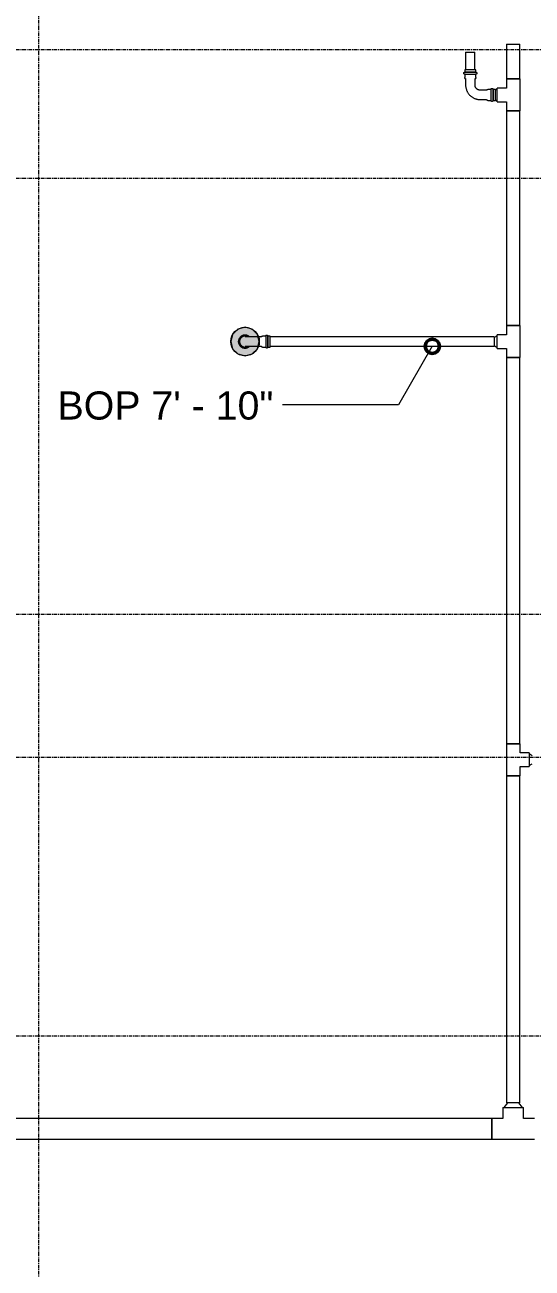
# Model space of a CAD drawing. Header units: inches. Extents: x -3679 to 241, y -496 to 1784.
# Drawn here: x -1461.9 to -1391, y 306.5 to 480.4 of the extents above; entities that cross this region are included whole.
import ezdxf

# ---------------------------------------------------------------- set-up
doc = ezdxf.new("R2010")
doc.units = ezdxf.units.IN
doc.header["$MEASUREMENT"] = 0
doc.linetypes.add('Grid Line', pattern=[0.875, 0.5, -0.125, 0.125, -0.125])
for name, color, linetype, lineweight in [('A-ANNO-NOTE', 250, 'Continuous', 9), ('G-ANNO-DIMS', 251, 'Continuous', 9), ('P-PIPE', 1, 'Continuous', 9), ('P-PIPE-CNTR', 1, 'Continuous', 9), ('S-GRID', 8, 'Continuous', 9)]:
    doc.layers.add(name, color=color, linetype=linetype, lineweight=lineweight)
doc.styles.add('Arial', font='arial.ttf', dxfattribs={"height": 3.934132})

# ---------------------------------------------------------------- blocks, each defined once
blk = doc.blocks.new('Victaulic-VicPress316-Elbow 90-45deg Style P568_P571 - Standard-V1-SECOND LEVEL')
at = {"layer": 'P-PIPE'}
for p, q in [((-0.77, 3.52), (-0.77, 3.18)), ((0.77, 3.52), (-0.77, 3.52)), ((0.77, 3.18), (0.77, 3.52)), ((-0.77, 3.18), (0.77, 3.18)), ((-0.77, 2.89), (-0.77, 2.44)), ((-0.77, 2.89), (0.77, 2.89)), ((-0.66, 2.28), (-0.66, 1.39)), ((0.66, 1.39), (0.66, 2.28)), ((0.77, 2.44), (0.77, 2.89)), ((-3.18, 0.77), (-3.52, 0.77)), ((-3.52, 0.77), (-3.52, -0.77)), ((-3.18, -0.77), (-3.18, 0.77)), ((-2.44, 0.77), (-2.89, 0.77)), ((-2.89, -0.77), (-2.89, 0.77)), ((-1.39, 0.66), (-2.28, 0.66)), ((-3.52, -0.77), (-3.18, -0.77)), ((-2.89, -0.77), (-2.44, -0.77)), ((-2.28, -0.66), (-1.39, -0.66))]:
    blk.add_line(p, q, dxfattribs=at)
at = {"layer": 'P-PIPE', "flags": 128}
for points in [[(-0.77, 2.89), (-0.77, 2.89), (-0.78, 2.89), (-0.78, 2.89), (-0.79, 2.89), (-0.8, 2.89), (-0.8, 2.89), (-0.81, 2.9), (-0.81, 2.9), (-0.82, 2.9), (-0.82, 2.9), (-0.83, 2.9), (-0.83, 2.91), (-0.84, 2.91), (-0.84, 2.91), (-0.85, 2.92), (-0.85, 2.92), (-0.86, 2.92), (-0.86, 2.93), (-0.87, 2.93), (-0.87, 2.93), (-0.87, 2.94), (-0.88, 2.94), (-0.88, 2.95), (-0.89, 2.95), (-0.89, 2.96), (-0.89, 2.96), (-0.89, 2.97), (-0.9, 2.97), (-0.9, 2.98), (-0.9, 2.98), (-0.9, 2.99), (-0.91, 2.99), (-0.91, 3), (-0.91, 3.01), (-0.91, 3.01), (-0.91, 3.02), (-0.91, 3.02), (-0.91, 3.03), (-0.91, 3.03), (-0.91, 3.04), (-0.91, 3.05), (-0.91, 3.05), (-0.91, 3.06), (-0.91, 3.06), (-0.91, 3.07), (-0.91, 3.07), (-0.91, 3.08), (-0.9, 3.09), (-0.9, 3.09), (-0.9, 3.1), (-0.9, 3.1), (-0.89, 3.11), (-0.89, 3.11), (-0.89, 3.12), (-0.88, 3.12), (-0.88, 3.13), (-0.88, 3.13), (-0.87, 3.14), (-0.87, 3.14), (-0.86, 3.14), (-0.86, 3.15), (-0.86, 3.15), (-0.85, 3.15), (-0.85, 3.16), (-0.84, 3.16), (-0.84, 3.16), (-0.83, 3.17), (-0.83, 3.17), (-0.82, 3.17), (-0.82, 3.17), (-0.81, 3.17), (-0.8, 3.18), (-0.8, 3.18), (-0.79, 3.18), (-0.79, 3.18), (-0.78, 3.18), (-0.78, 3.18), (-0.77, 3.18), (-0.77, 3.18)], [(0.77, 3.18), (0.77, 3.18), (0.76, 3.18), (0.76, 3.18), (0.76, 3.18), (0.75, 3.18), (0.74, 3.18), (0.74, 3.18), (0.73, 3.18), (0.72, 3.18), (0.71, 3.18), (0.69, 3.18), (0.68, 3.18), (0.67, 3.18), (0.65, 3.18), (0.63, 3.18), (0.61, 3.18), (0.6, 3.18), (0.58, 3.18), (0.56, 3.18), (0.53, 3.18), (0.51, 3.18), (0.49, 3.18), (0.46, 3.18), (0.44, 3.18), (0.41, 3.18), (0.39, 3.18), (0.36, 3.18), (0.33, 3.18), (0.31, 3.18), (0.28, 3.18), (0.25, 3.18), (0.22, 3.18), (0.19, 3.18), (0.16, 3.18), (0.13, 3.18), (0.1, 3.18), (0.07, 3.18), (0.04, 3.18), (0.01, 3.18), (-0.02, 3.18), (-0.05, 3.18), (-0.08, 3.18), (-0.11, 3.18), (-0.14, 3.18), (-0.17, 3.18), (-0.2, 3.18), (-0.23, 3.18), (-0.26, 3.18), (-0.29, 3.18), (-0.32, 3.18), (-0.35, 3.18), (-0.37, 3.18), (-0.4, 3.18), (-0.43, 3.18), (-0.45, 3.18), (-0.48, 3.18), (-0.5, 3.18), (-0.52, 3.18), (-0.54, 3.18), (-0.57, 3.18), (-0.59, 3.18), (-0.6, 3.18), (-0.62, 3.18), (-0.64, 3.18), (-0.66, 3.18), (-0.67, 3.18), (-0.69, 3.18), (-0.7, 3.18), (-0.71, 3.18), (-0.72, 3.18), (-0.73, 3.18), (-0.74, 3.18), (-0.75, 3.18), (-0.75, 3.18), (-0.76, 3.18), (-0.76, 3.18), (-0.77, 3.18), (-0.77, 3.18), (-0.77, 3.18)], [(-0.77, 3.18), (-0.77, 3.18), (-0.76, 3.18), (-0.76, 3.18), (-0.76, 3.18), (-0.75, 3.18), (-0.74, 3.18), (-0.74, 3.18), (-0.73, 3.18)], [(-0.77, 2.89), (-0.77, 2.89), (-0.76, 2.89), (-0.76, 2.89), (-0.76, 2.89), (-0.75, 2.89), (-0.74, 2.89), (-0.74, 2.89), (-0.73, 2.89), (-0.72, 2.89), (-0.71, 2.89), (-0.69, 2.89), (-0.68, 2.89), (-0.67, 2.89), (-0.65, 2.89), (-0.63, 2.89), (-0.61, 2.89), (-0.6, 2.89), (-0.58, 2.89), (-0.56, 2.89), (-0.53, 2.89), (-0.51, 2.89), (-0.49, 2.89), (-0.46, 2.89), (-0.44, 2.89), (-0.41, 2.89), (-0.39, 2.89), (-0.36, 2.89), (-0.33, 2.89), (-0.31, 2.89), (-0.28, 2.89), (-0.25, 2.89), (-0.22, 2.89), (-0.19, 2.89), (-0.16, 2.89), (-0.13, 2.89), (-0.1, 2.89), (-0.07, 2.89), (-0.04, 2.89), (-0.01, 2.89), (0.02, 2.89), (0.05, 2.89), (0.08, 2.89), (0.11, 2.89), (0.14, 2.89), (0.17, 2.89), (0.2, 2.89), (0.23, 2.89), (0.26, 2.89), (0.29, 2.89), (0.32, 2.89), (0.35, 2.89), (0.37, 2.89), (0.4, 2.89), (0.43, 2.89), (0.45, 2.89), (0.48, 2.89), (0.5, 2.89), (0.52, 2.89), (0.54, 2.89), (0.57, 2.89), (0.59, 2.89), (0.6, 2.89), (0.62, 2.89), (0.64, 2.89), (0.66, 2.89), (0.67, 2.89), (0.69, 2.89), (0.7, 2.89), (0.71, 2.89), (0.72, 2.89), (0.73, 2.89), (0.74, 2.89), (0.75, 2.89), (0.75, 2.89), (0.76, 2.89), (0.76, 2.89), (0.77, 2.89), (0.77, 2.89), (0.77, 2.89)], [(-0.72, 2.89), (-0.73, 2.89), (-0.74, 2.89), (-0.75, 2.89), (-0.75, 2.89), (-0.76, 2.89), (-0.76, 2.89), (-0.77, 2.89), (-0.77, 2.89), (-0.77, 2.89)], [(-0.66, 2.22), (-0.67, 2.23), (-0.67, 2.23), (-0.68, 2.24), (-0.69, 2.25), (-0.7, 2.26), (-0.7, 2.27), (-0.71, 2.27), (-0.72, 2.28), (-0.72, 2.29), (-0.73, 2.3), (-0.73, 2.31), (-0.74, 2.32), (-0.74, 2.33), (-0.75, 2.34), (-0.75, 2.35), (-0.76, 2.36), (-0.76, 2.37), (-0.76, 2.38), (-0.76, 2.39), (-0.76, 2.4), (-0.77, 2.42), (-0.77, 2.43), (-0.77, 2.44), (-0.77, 2.44)], [(0.77, 2.44), (0.77, 2.43), (0.77, 2.42), (0.76, 2.41), (0.76, 2.4), (0.76, 2.38), (0.76, 2.37), (0.76, 2.36), (0.75, 2.35), (0.75, 2.34), (0.74, 2.33), (0.74, 2.32), (0.74, 2.31), (0.73, 2.3), (0.72, 2.29), (0.72, 2.29), (0.71, 2.28), (0.71, 2.27), (0.7, 2.26), (0.69, 2.25), (0.68, 2.24), (0.68, 2.24), (0.67, 2.23), (0.66, 2.22), (0.66, 2.22)], [(0.72, 3.18), (0.73, 3.18), (0.74, 3.18), (0.75, 3.18), (0.75, 3.18), (0.76, 3.18), (0.76, 3.18), (0.77, 3.18), (0.77, 3.18), (0.77, 3.18)], [(0.77, 2.89), (0.77, 2.89), (0.76, 2.89), (0.76, 2.89), (0.76, 2.89), (0.75, 2.89), (0.74, 2.89), (0.74, 2.89), (0.73, 2.89)], [(0.77, 3.18), (0.77, 3.18), (0.78, 3.18), (0.78, 3.18), (0.79, 3.18), (0.8, 3.18), (0.8, 3.18), (0.81, 3.18), (0.81, 3.17), (0.82, 3.17), (0.82, 3.17), (0.83, 3.17), (0.83, 3.17), (0.84, 3.16), (0.84, 3.16), (0.85, 3.16), (0.85, 3.15), (0.86, 3.15), (0.86, 3.15), (0.87, 3.14), (0.87, 3.14), (0.87, 3.13), (0.88, 3.13), (0.88, 3.12), (0.89, 3.12), (0.89, 3.11), (0.89, 3.11), (0.89, 3.1), (0.9, 3.1), (0.9, 3.09), (0.9, 3.09), (0.9, 3.08), (0.91, 3.08), (0.91, 3.07), (0.91, 3.07), (0.91, 3.06), (0.91, 3.05), (0.91, 3.05), (0.91, 3.04), (0.91, 3.04), (0.91, 3.03), (0.91, 3.03), (0.91, 3.02), (0.91, 3.01), (0.91, 3.01), (0.91, 3), (0.91, 3), (0.91, 2.99), (0.9, 2.99), (0.9, 2.98), (0.9, 2.98), (0.9, 2.97), (0.89, 2.97), (0.89, 2.96), (0.89, 2.96), (0.88, 2.95), (0.88, 2.95), (0.88, 2.94), (0.87, 2.94), (0.87, 2.93), (0.86, 2.93), (0.86, 2.92), (0.86, 2.92), (0.85, 2.92), (0.85, 2.91), (0.84, 2.91), (0.84, 2.91), (0.83, 2.91), (0.83, 2.9), (0.82, 2.9), (0.82, 2.9), (0.81, 2.9), (0.8, 2.9), (0.8, 2.89), (0.79, 2.89), (0.79, 2.89), (0.78, 2.89), (0.78, 2.89), (0.77, 2.89), (0.77, 2.89)], [(-3.18, 0.77), (-3.18, 0.77), (-3.18, 0.78), (-3.18, 0.78), (-3.18, 0.79), (-3.18, 0.8), (-3.18, 0.8), (-3.18, 0.81), (-3.17, 0.81), (-3.17, 0.82), (-3.17, 0.82), (-3.17, 0.83), (-3.17, 0.83), (-3.16, 0.84), (-3.16, 0.84), (-3.16, 0.85), (-3.15, 0.85), (-3.15, 0.86), (-3.15, 0.86), (-3.14, 0.87), (-3.14, 0.87), (-3.13, 0.87), (-3.13, 0.88), (-3.12, 0.88), (-3.12, 0.89), (-3.11, 0.89), (-3.11, 0.89), (-3.1, 0.89), (-3.1, 0.9), (-3.09, 0.9), (-3.09, 0.9), (-3.08, 0.9), (-3.08, 0.91), (-3.07, 0.91), (-3.07, 0.91), (-3.06, 0.91), (-3.05, 0.91), (-3.05, 0.91), (-3.04, 0.91), (-3.04, 0.91), (-3.03, 0.91), (-3.03, 0.91), (-3.02, 0.91), (-3.01, 0.91), (-3.01, 0.91), (-3, 0.91), (-3, 0.91), (-2.99, 0.91), (-2.99, 0.9), (-2.98, 0.9), (-2.98, 0.9), (-2.97, 0.9), (-2.97, 0.89), (-2.96, 0.89), (-2.96, 0.89), (-2.95, 0.88), (-2.95, 0.88), (-2.94, 0.88), (-2.94, 0.87), (-2.93, 0.87), (-2.93, 0.86), (-2.92, 0.86), (-2.92, 0.86), (-2.92, 0.85), (-2.91, 0.85), (-2.91, 0.84), (-2.91, 0.84), (-2.91, 0.83), (-2.9, 0.83), (-2.9, 0.82), (-2.9, 0.82), (-2.9, 0.81), (-2.9, 0.8), (-2.89, 0.8), (-2.89, 0.79), (-2.89, 0.79), (-2.89, 0.78), (-2.89, 0.78), (-2.89, 0.77), (-2.89, 0.77)], [(-3.18, 0.77), (-3.18, 0.77), (-3.18, 0.76), (-3.18, 0.76), (-3.18, 0.76), (-3.18, 0.75), (-3.18, 0.74), (-3.18, 0.74), (-3.18, 0.73), (-3.18, 0.72), (-3.18, 0.71), (-3.18, 0.69), (-3.18, 0.68), (-3.18, 0.67), (-3.18, 0.65), (-3.18, 0.63), (-3.18, 0.61), (-3.18, 0.6), (-3.18, 0.58), (-3.18, 0.56), (-3.18, 0.53), (-3.18, 0.51), (-3.18, 0.49), (-3.18, 0.46), (-3.18, 0.44), (-3.18, 0.41), (-3.18, 0.39), (-3.18, 0.36), (-3.18, 0.33), (-3.18, 0.31), (-3.18, 0.28), (-3.18, 0.25), (-3.18, 0.22), (-3.18, 0.19), (-3.18, 0.16), (-3.18, 0.13), (-3.18, 0.1), (-3.18, 0.07), (-3.18, 0.04), (-3.18, 0.01), (-3.18, -0.02), (-3.18, -0.05), (-3.18, -0.08), (-3.18, -0.11), (-3.18, -0.14), (-3.18, -0.17), (-3.18, -0.2), (-3.18, -0.23), (-3.18, -0.26), (-3.18, -0.29), (-3.18, -0.32), (-3.18, -0.35), (-3.18, -0.37), (-3.18, -0.4), (-3.18, -0.43), (-3.18, -0.45), (-3.18, -0.48), (-3.18, -0.5), (-3.18, -0.52), (-3.18, -0.54), (-3.18, -0.57), (-3.18, -0.59), (-3.18, -0.6), (-3.18, -0.62), (-3.18, -0.64), (-3.18, -0.66), (-3.18, -0.67), (-3.18, -0.69), (-3.18, -0.7), (-3.18, -0.71), (-3.18, -0.72), (-3.18, -0.73), (-3.18, -0.74), (-3.18, -0.75), (-3.18, -0.75), (-3.18, -0.76), (-3.18, -0.76), (-3.18, -0.77), (-3.18, -0.77), (-3.18, -0.77)], [(-3.18, 0.72), (-3.18, 0.73), (-3.18, 0.74), (-3.18, 0.75), (-3.18, 0.75), (-3.18, 0.76), (-3.18, 0.76), (-3.18, 0.77), (-3.18, 0.77), (-3.18, 0.77)], [(-2.89, -0.77), (-2.89, -0.77), (-2.89, -0.76), (-2.89, -0.76), (-2.89, -0.76), (-2.89, -0.75), (-2.89, -0.74), (-2.89, -0.74), (-2.89, -0.73), (-2.89, -0.72), (-2.89, -0.71), (-2.89, -0.69), (-2.89, -0.68), (-2.89, -0.67), (-2.89, -0.65), (-2.89, -0.63), (-2.89, -0.61), (-2.89, -0.6), (-2.89, -0.58), (-2.89, -0.56), (-2.89, -0.53), (-2.89, -0.51), (-2.89, -0.49), (-2.89, -0.46), (-2.89, -0.44), (-2.89, -0.41), (-2.89, -0.39), (-2.89, -0.36), (-2.89, -0.33), (-2.89, -0.31), (-2.89, -0.28), (-2.89, -0.25), (-2.89, -0.22), (-2.89, -0.19), (-2.89, -0.16), (-2.89, -0.13), (-2.89, -0.1), (-2.89, -0.07), (-2.89, -0.04), (-2.89, -0.01), (-2.89, 0.02), (-2.89, 0.05), (-2.89, 0.08), (-2.89, 0.11), (-2.89, 0.14), (-2.89, 0.17), (-2.89, 0.2), (-2.89, 0.23), (-2.89, 0.26), (-2.89, 0.29), (-2.89, 0.32), (-2.89, 0.35), (-2.89, 0.37), (-2.89, 0.4), (-2.89, 0.43), (-2.89, 0.45), (-2.89, 0.48), (-2.89, 0.5), (-2.89, 0.52), (-2.89, 0.54), (-2.89, 0.57), (-2.89, 0.59), (-2.89, 0.6), (-2.89, 0.62), (-2.89, 0.64), (-2.89, 0.66), (-2.89, 0.67), (-2.89, 0.69), (-2.89, 0.7), (-2.89, 0.71), (-2.89, 0.72), (-2.89, 0.73), (-2.89, 0.74), (-2.89, 0.75), (-2.89, 0.75), (-2.89, 0.76), (-2.89, 0.76), (-2.89, 0.77), (-2.89, 0.77), (-2.89, 0.77)], [(-2.89, 0.77), (-2.89, 0.77), (-2.89, 0.76), (-2.89, 0.76), (-2.89, 0.76), (-2.89, 0.75), (-2.89, 0.74), (-2.89, 0.74), (-2.89, 0.73)], [(-2.44, 0.77), (-2.43, 0.77), (-2.42, 0.77), (-2.41, 0.76), (-2.4, 0.76), (-2.38, 0.76), (-2.37, 0.76), (-2.36, 0.76), (-2.35, 0.75), (-2.34, 0.75), (-2.33, 0.74), (-2.32, 0.74), (-2.31, 0.74), (-2.3, 0.73), (-2.29, 0.72), (-2.29, 0.72), (-2.28, 0.71), (-2.27, 0.71), (-2.26, 0.7), (-2.25, 0.69), (-2.24, 0.68), (-2.24, 0.68), (-2.23, 0.67), (-2.22, 0.66), (-2.22, 0.66)], [(-0.66, 1.39), (-0.66, 1.36), (-0.66, 1.33), (-0.66, 1.3), (-0.67, 1.28), (-0.67, 1.25), (-0.68, 1.22), (-0.69, 1.19), (-0.69, 1.16), (-0.7, 1.13), (-0.72, 1.11), (-0.73, 1.08), (-0.74, 1.05), (-0.75, 1.03), (-0.77, 1), (-0.79, 0.98), (-0.8, 0.95), (-0.82, 0.93), (-0.84, 0.91), (-0.86, 0.89), (-0.88, 0.87), (-0.9, 0.85), (-0.92, 0.83), (-0.95, 0.81), (-0.97, 0.79), (-1, 0.77), (-1.02, 0.76), (-1.05, 0.74), (-1.07, 0.73), (-1.1, 0.72), (-1.13, 0.71), (-1.15, 0.7), (-1.18, 0.69), (-1.21, 0.68), (-1.24, 0.67), (-1.27, 0.67), (-1.3, 0.66), (-1.33, 0.66), (-1.36, 0.66), (-1.39, 0.66), (-1.39, 0.66)], [(-1.39, -0.66), (-1.31, -0.66), (-1.23, -0.65), (-1.15, -0.64), (-1.07, -0.63), (-0.99, -0.62), (-0.91, -0.6), (-0.83, -0.58), (-0.75, -0.55), (-0.67, -0.53), (-0.59, -0.5), (-0.52, -0.46), (-0.45, -0.43), (-0.37, -0.39), (-0.3, -0.34), (-0.24, -0.3), (-0.17, -0.25), (-0.1, -0.2), (-0.04, -0.15), (0.02, -0.09), (0.08, -0.04), (0.13, 0.02), (0.19, 0.09), (0.24, 0.15), (0.29, 0.22), (0.33, 0.29), (0.38, 0.35), (0.42, 0.43), (0.45, 0.5), (0.49, 0.57), (0.52, 0.65), (0.55, 0.73), (0.57, 0.81), (0.59, 0.88), (0.61, 0.96), (0.63, 1.04), (0.64, 1.13), (0.65, 1.21), (0.65, 1.29), (0.66, 1.37), (0.66, 1.39)], [(-3.18, -0.77), (-3.18, -0.77), (-3.18, -0.76), (-3.18, -0.76), (-3.18, -0.76), (-3.18, -0.75), (-3.18, -0.74), (-3.18, -0.74), (-3.18, -0.73)], [(-2.89, -0.77), (-2.89, -0.77), (-2.89, -0.78), (-2.89, -0.78), (-2.89, -0.79), (-2.89, -0.8), (-2.89, -0.8), (-2.9, -0.81), (-2.9, -0.81), (-2.9, -0.82), (-2.9, -0.82), (-2.9, -0.83), (-2.91, -0.83), (-2.91, -0.84), (-2.91, -0.84), (-2.92, -0.85), (-2.92, -0.85), (-2.92, -0.86), (-2.93, -0.86), (-2.93, -0.87), (-2.93, -0.87), (-2.94, -0.87), (-2.94, -0.88), (-2.95, -0.88), (-2.95, -0.89), (-2.96, -0.89), (-2.96, -0.89), (-2.97, -0.89), (-2.97, -0.9), (-2.98, -0.9), (-2.98, -0.9), (-2.99, -0.9), (-2.99, -0.91), (-3, -0.91), (-3.01, -0.91), (-3.01, -0.91), (-3.02, -0.91), (-3.02, -0.91), (-3.03, -0.91), (-3.03, -0.91), (-3.04, -0.91), (-3.05, -0.91), (-3.05, -0.91), (-3.06, -0.91), (-3.06, -0.91), (-3.07, -0.91), (-3.07, -0.91), (-3.08, -0.91), (-3.09, -0.9), (-3.09, -0.9), (-3.1, -0.9), (-3.1, -0.9), (-3.11, -0.89), (-3.11, -0.89), (-3.12, -0.89), (-3.12, -0.88), (-3.13, -0.88), (-3.13, -0.88), (-3.14, -0.87), (-3.14, -0.87), (-3.14, -0.86), (-3.15, -0.86), (-3.15, -0.86), (-3.15, -0.85), (-3.16, -0.85), (-3.16, -0.84), (-3.16, -0.84), (-3.17, -0.83), (-3.17, -0.83), (-3.17, -0.82), (-3.17, -0.82), (-3.17, -0.81), (-3.18, -0.8), (-3.18, -0.8), (-3.18, -0.79), (-3.18, -0.79), (-3.18, -0.78), (-3.18, -0.78), (-3.18, -0.77), (-3.18, -0.77)], [(-2.89, -0.72), (-2.89, -0.73), (-2.89, -0.74), (-2.89, -0.75), (-2.89, -0.75), (-2.89, -0.76), (-2.89, -0.76), (-2.89, -0.77), (-2.89, -0.77), (-2.89, -0.77)], [(-2.22, -0.66), (-2.23, -0.67), (-2.23, -0.67), (-2.24, -0.68), (-2.25, -0.69), (-2.26, -0.7), (-2.27, -0.7), (-2.27, -0.71), (-2.28, -0.72), (-2.29, -0.72), (-2.3, -0.73), (-2.31, -0.73), (-2.32, -0.74), (-2.33, -0.74), (-2.34, -0.75), (-2.35, -0.75), (-2.36, -0.76), (-2.37, -0.76), (-2.38, -0.76), (-2.39, -0.76), (-2.4, -0.76), (-2.42, -0.77), (-2.43, -0.77), (-2.44, -0.77), (-2.44, -0.77)]]:
    blk.add_lwpolyline(points, dxfattribs=at)
blk = doc.blocks.new('Victaulic-VicPress316-Elbow 90-45deg Style P568_P571 - Standard-V2-SECOND LEVEL')
at = {"layer": 'P-PIPE'}
for p, q in [((-3203.7, 731.1), (-3203.7, 730.2)), ((-3202.39, 730.21), (-3202.39, 731.1)), ((-3203.81, 730.05), (-3203.81, 729.6)), ((-3203.05, 729.6), (-3203.81, 729.6)), ((-3203.81, 729.31), (-3203.81, 728.97)), ((-3203.05, 729.31), (-3203.81, 729.31)), ((-3203.81, 728.97), (-3203.05, 728.97)), ((-3202.28, 729.6), (-3203.05, 729.6)), ((-3202.28, 729.31), (-3203.05, 729.31)), ((-3203.05, 728.97), (-3202.28, 728.97)), ((-3202.28, 729.6), (-3202.28, 730.05)), ((-3202.28, 728.97), (-3202.28, 729.31))]:
    blk.add_line(p, q, dxfattribs=at)
at = {"layer": 'P-PIPE', "flags": 128}
for points in [[(-3203.05, 733.4), (-3203.08, 733.4), (-3203.12, 733.4), (-3203.16, 733.4), (-3203.19, 733.39), (-3203.23, 733.38), (-3203.26, 733.38), (-3203.3, 733.37), (-3203.33, 733.36), (-3203.37, 733.34), (-3203.4, 733.33), (-3203.43, 733.32), (-3203.47, 733.3), (-3203.5, 733.28), (-3203.53, 733.26), (-3203.56, 733.24), (-3203.59, 733.22), (-3203.62, 733.2), (-3203.65, 733.18), (-3203.67, 733.15), (-3203.7, 733.13), (-3203.73, 733.1), (-3203.75, 733.07), (-3203.77, 733.04), (-3203.79, 733.01), (-3203.81, 732.98), (-3203.83, 732.95), (-3203.85, 732.92), (-3203.87, 732.89), (-3203.88, 732.85), (-3203.9, 732.82), (-3203.91, 732.79), (-3203.92, 732.75), (-3203.93, 732.72), (-3203.94, 732.68), (-3203.94, 732.65), (-3203.95, 732.61), (-3203.95, 732.57), (-3203.96, 732.54), (-3203.96, 732.5), (-3203.96, 732.46), (-3203.96, 732.43), (-3203.95, 732.39), (-3203.95, 732.35), (-3203.94, 732.32), (-3203.93, 732.28), (-3203.93, 732.25), (-3203.91, 732.21), (-3203.9, 732.18), (-3203.89, 732.14), (-3203.88, 732.11), (-3203.86, 732.08), (-3203.84, 732.05), (-3203.82, 732.01), (-3203.8, 731.98), (-3203.78, 731.95), (-3203.76, 731.92), (-3203.74, 731.9), (-3203.71, 731.87)], [(-3203.05, 733.26), (-3203.08, 733.26), (-3203.11, 733.25), (-3203.14, 733.25), (-3203.17, 733.25), (-3203.2, 733.24), (-3203.23, 733.23), (-3203.26, 733.23), (-3203.29, 733.22), (-3203.32, 733.21), (-3203.34, 733.2), (-3203.37, 733.18), (-3203.4, 733.17), (-3203.43, 733.16), (-3203.45, 733.14), (-3203.48, 733.12), (-3203.5, 733.1), (-3203.53, 733.09), (-3203.55, 733.07), (-3203.57, 733.05), (-3203.6, 733.02), (-3203.62, 733), (-3203.64, 732.98), (-3203.66, 732.95), (-3203.67, 732.93), (-3203.69, 732.9), (-3203.71, 732.88), (-3203.72, 732.85), (-3203.74, 732.82), (-3203.75, 732.8), (-3203.76, 732.77), (-3203.77, 732.74), (-3203.78, 732.71), (-3203.79, 732.68), (-3203.8, 732.65), (-3203.8, 732.62), (-3203.81, 732.59), (-3203.81, 732.56), (-3203.81, 732.53), (-3203.81, 732.5), (-3203.81, 732.47), (-3203.81, 732.44), (-3203.81, 732.41), (-3203.8, 732.38), (-3203.8, 732.35), (-3203.79, 732.32), (-3203.78, 732.29), (-3203.78, 732.26), (-3203.77, 732.23), (-3203.76, 732.2), (-3203.74, 732.17), (-3203.73, 732.14), (-3203.72, 732.12), (-3203.7, 732.1)], [(-3203.7, 732.49), (-3203.7, 732.49), (-3203.7, 732.49), (-3203.7, 732.48), (-3203.7, 732.47), (-3203.7, 732.46), (-3203.7, 732.45), (-3203.7, 732.44), (-3203.7, 732.42), (-3203.7, 732.4), (-3203.7, 732.38), (-3203.7, 732.36), (-3203.7, 732.33), (-3203.7, 732.31), (-3203.7, 732.28), (-3203.7, 732.25), (-3203.7, 732.21), (-3203.7, 732.18), (-3203.7, 732.14), (-3203.7, 732.11), (-3203.7, 732.07), (-3203.7, 732.03), (-3203.7, 731.98), (-3203.7, 731.94), (-3203.7, 731.9), (-3203.7, 731.85), (-3203.7, 731.8), (-3203.7, 731.75), (-3203.7, 731.7), (-3203.7, 731.65), (-3203.7, 731.6), (-3203.7, 731.55), (-3203.7, 731.5), (-3203.7, 731.44), (-3203.7, 731.39), (-3203.7, 731.33), (-3203.7, 731.28), (-3203.7, 731.22), (-3203.7, 731.17), (-3203.7, 731.11), (-3203.7, 731.1)], [(-3202.39, 731.86), (-3202.37, 731.88), (-3202.34, 731.91), (-3202.32, 731.94), (-3202.3, 731.97), (-3202.28, 732), (-3202.26, 732.03), (-3202.24, 732.06), (-3202.23, 732.09), (-3202.21, 732.13), (-3202.2, 732.16), (-3202.18, 732.19), (-3202.17, 732.23), (-3202.16, 732.26), (-3202.15, 732.3), (-3202.15, 732.33), (-3202.14, 732.37), (-3202.14, 732.41), (-3202.14, 732.44), (-3202.13, 732.48), (-3202.13, 732.52), (-3202.14, 732.55), (-3202.14, 732.59), (-3202.14, 732.63), (-3202.15, 732.66), (-3202.16, 732.7), (-3202.17, 732.73), (-3202.18, 732.77), (-3202.19, 732.8), (-3202.2, 732.84), (-3202.22, 732.87), (-3202.23, 732.9), (-3202.25, 732.93), (-3202.27, 732.97), (-3202.29, 733), (-3202.31, 733.03), (-3202.33, 733.06), (-3202.35, 733.08), (-3202.38, 733.11), (-3202.4, 733.14), (-3202.43, 733.16), (-3202.46, 733.19), (-3202.49, 733.21), (-3202.51, 733.23), (-3202.55, 733.25), (-3202.58, 733.27), (-3202.61, 733.29), (-3202.64, 733.31), (-3202.67, 733.32), (-3202.71, 733.34), (-3202.74, 733.35), (-3202.78, 733.36), (-3202.81, 733.37), (-3202.85, 733.38), (-3202.88, 733.39), (-3202.92, 733.39), (-3202.95, 733.4), (-3202.99, 733.4), (-3203.03, 733.4), (-3203.05, 733.4)], [(-3202.39, 732.1), (-3202.37, 732.13), (-3202.36, 732.16), (-3202.34, 732.18), (-3202.33, 732.21), (-3202.32, 732.24), (-3202.31, 732.27), (-3202.3, 732.3), (-3202.3, 732.33), (-3202.29, 732.36), (-3202.29, 732.39), (-3202.28, 732.42), (-3202.28, 732.45), (-3202.28, 732.48), (-3202.28, 732.51), (-3202.28, 732.54), (-3202.28, 732.57), (-3202.29, 732.6), (-3202.29, 732.63), (-3202.3, 732.66), (-3202.31, 732.69), (-3202.32, 732.72), (-3202.33, 732.75), (-3202.34, 732.78), (-3202.35, 732.81), (-3202.36, 732.84), (-3202.38, 732.86), (-3202.39, 732.89), (-3202.41, 732.92), (-3202.43, 732.94), (-3202.44, 732.97), (-3202.46, 732.99), (-3202.48, 733.01), (-3202.51, 733.03), (-3202.53, 733.06), (-3202.55, 733.08), (-3202.58, 733.09), (-3202.6, 733.11), (-3202.62, 733.13), (-3202.65, 733.15), (-3202.68, 733.16), (-3202.7, 733.18), (-3202.73, 733.19), (-3202.76, 733.2), (-3202.79, 733.21), (-3202.82, 733.22), (-3202.85, 733.23), (-3202.88, 733.24), (-3202.91, 733.24), (-3202.94, 733.25), (-3202.97, 733.25), (-3203, 733.26), (-3203.03, 733.26), (-3203.05, 733.26)], [(-3202.39, 731.1), (-3202.39, 731.15), (-3202.39, 731.21), (-3202.39, 731.26), (-3202.39, 731.32), (-3202.39, 731.37), (-3202.39, 731.43), (-3202.39, 731.48), (-3202.39, 731.54), (-3202.39, 731.59), (-3202.39, 731.64), (-3202.39, 731.69), (-3202.39, 731.74), (-3202.39, 731.79), (-3202.39, 731.84), (-3202.39, 731.88), (-3202.39, 731.93), (-3202.39, 731.97), (-3202.39, 732.02), (-3202.39, 732.06), (-3202.39, 732.1), (-3202.39, 732.13), (-3202.39, 732.17), (-3202.39, 732.21), (-3202.39, 732.24), (-3202.39, 732.27), (-3202.39, 732.3), (-3202.39, 732.33), (-3202.39, 732.35), (-3202.39, 732.37), (-3202.39, 732.4), (-3202.39, 732.41), (-3202.39, 732.43), (-3202.39, 732.45), (-3202.39, 732.46), (-3202.39, 732.47), (-3202.39, 732.48), (-3202.39, 732.48), (-3202.39, 732.49), (-3202.39, 732.49), (-3202.39, 732.49)], [(-3203.81, 729.31), (-3203.82, 729.31), (-3203.82, 729.31), (-3203.83, 729.31), (-3203.84, 729.31), (-3203.84, 729.31), (-3203.85, 729.31), (-3203.85, 729.31), (-3203.86, 729.32), (-3203.86, 729.32), (-3203.87, 729.32), (-3203.87, 729.32), (-3203.88, 729.32), (-3203.88, 729.33), (-3203.89, 729.33), (-3203.89, 729.33), (-3203.9, 729.34), (-3203.9, 729.34), (-3203.91, 729.34), (-3203.91, 729.35), (-3203.92, 729.35), (-3203.92, 729.36), (-3203.92, 729.36), (-3203.93, 729.37), (-3203.93, 729.37), (-3203.93, 729.38), (-3203.94, 729.38), (-3203.94, 729.39), (-3203.94, 729.39), (-3203.95, 729.4), (-3203.95, 729.4), (-3203.95, 729.41), (-3203.95, 729.41), (-3203.95, 729.42), (-3203.95, 729.42), (-3203.96, 729.43), (-3203.96, 729.44), (-3203.96, 729.44), (-3203.96, 729.45), (-3203.96, 729.45), (-3203.96, 729.46), (-3203.96, 729.46), (-3203.96, 729.47), (-3203.96, 729.48), (-3203.96, 729.48), (-3203.95, 729.49), (-3203.95, 729.49), (-3203.95, 729.5), (-3203.95, 729.5), (-3203.95, 729.51), (-3203.94, 729.51), (-3203.94, 729.52), (-3203.94, 729.52), (-3203.94, 729.53), (-3203.93, 729.53), (-3203.93, 729.54), (-3203.93, 729.54), (-3203.92, 729.55), (-3203.92, 729.55), (-3203.92, 729.56), (-3203.91, 729.56), (-3203.91, 729.57), (-3203.9, 729.57), (-3203.9, 729.57), (-3203.89, 729.58), (-3203.89, 729.58), (-3203.88, 729.58), (-3203.88, 729.58), (-3203.87, 729.59), (-3203.87, 729.59), (-3203.86, 729.59), (-3203.86, 729.59), (-3203.85, 729.59), (-3203.84, 729.6), (-3203.84, 729.6), (-3203.83, 729.6), (-3203.83, 729.6), (-3203.82, 729.6), (-3203.82, 729.6), (-3203.81, 729.6)], [(-3203.81, 730.05), (-3203.81, 730.06), (-3203.81, 730.07), (-3203.81, 730.08), (-3203.81, 730.09), (-3203.81, 730.11), (-3203.8, 730.12), (-3203.8, 730.13), (-3203.8, 730.14), (-3203.8, 730.15), (-3203.79, 730.16), (-3203.79, 730.17), (-3203.78, 730.18), (-3203.78, 730.19), (-3203.77, 730.2), (-3203.76, 730.2), (-3203.76, 730.21), (-3203.75, 730.22), (-3203.74, 730.23), (-3203.74, 730.24), (-3203.73, 730.25), (-3203.72, 730.25), (-3203.71, 730.26), (-3203.71, 730.27), (-3203.7, 730.27)], [(-3203.05, 729.6), (-3203.08, 729.6), (-3203.11, 729.6), (-3203.14, 729.6), (-3203.17, 729.6), (-3203.2, 729.6), (-3203.23, 729.6), (-3203.26, 729.6), (-3203.29, 729.6), (-3203.32, 729.6), (-3203.34, 729.6), (-3203.37, 729.6), (-3203.4, 729.6), (-3203.43, 729.6), (-3203.45, 729.6), (-3203.48, 729.6), (-3203.5, 729.6), (-3203.53, 729.6), (-3203.55, 729.6), (-3203.57, 729.6), (-3203.6, 729.6), (-3203.62, 729.6), (-3203.64, 729.6), (-3203.66, 729.6), (-3203.67, 729.6), (-3203.69, 729.6), (-3203.71, 729.6), (-3203.72, 729.6), (-3203.74, 729.6), (-3203.75, 729.6), (-3203.76, 729.6), (-3203.77, 729.6), (-3203.78, 729.6), (-3203.79, 729.6), (-3203.8, 729.6), (-3203.8, 729.6), (-3203.81, 729.6), (-3203.81, 729.6), (-3203.81, 729.6), (-3203.81, 729.6), (-3203.81, 729.6)], [(-3203.81, 729.6), (-3203.81, 729.6), (-3203.81, 729.6), (-3203.81, 729.6), (-3203.8, 729.6), (-3203.8, 729.6), (-3203.79, 729.6), (-3203.78, 729.6), (-3203.77, 729.6)], [(-3203.77, 729.31), (-3203.78, 729.31), (-3203.79, 729.31), (-3203.8, 729.31), (-3203.8, 729.31), (-3203.81, 729.31), (-3203.81, 729.31), (-3203.81, 729.31), (-3203.81, 729.31), (-3203.81, 729.31)], [(-3203.81, 729.31), (-3203.81, 729.31), (-3203.81, 729.31), (-3203.81, 729.31), (-3203.8, 729.31), (-3203.8, 729.31), (-3203.79, 729.31), (-3203.78, 729.31), (-3203.77, 729.31), (-3203.76, 729.31), (-3203.75, 729.31), (-3203.74, 729.31), (-3203.73, 729.31), (-3203.71, 729.31), (-3203.7, 729.31), (-3203.68, 729.31), (-3203.66, 729.31), (-3203.64, 729.31), (-3203.62, 729.31), (-3203.6, 729.31), (-3203.58, 729.31), (-3203.56, 729.31), (-3203.53, 729.31), (-3203.51, 729.31), (-3203.49, 729.31), (-3203.46, 729.31), (-3203.43, 729.31), (-3203.41, 729.31), (-3203.38, 729.31), (-3203.35, 729.31), (-3203.32, 729.31), (-3203.29, 729.31), (-3203.27, 729.31), (-3203.24, 729.31), (-3203.21, 729.31), (-3203.18, 729.31), (-3203.15, 729.31), (-3203.12, 729.31), (-3203.08, 729.31), (-3203.05, 729.31), (-3203.05, 729.31)], [(-3202.28, 729.6), (-3202.28, 729.6), (-3202.28, 729.6), (-3202.29, 729.6), (-3202.29, 729.6), (-3202.29, 729.6), (-3202.3, 729.6), (-3202.31, 729.6), (-3202.32, 729.6), (-3202.33, 729.6), (-3202.34, 729.6), (-3202.35, 729.6), (-3202.37, 729.6), (-3202.38, 729.6), (-3202.4, 729.6), (-3202.41, 729.6), (-3202.43, 729.6), (-3202.45, 729.6), (-3202.47, 729.6), (-3202.49, 729.6), (-3202.51, 729.6), (-3202.53, 729.6), (-3202.56, 729.6), (-3202.58, 729.6), (-3202.61, 729.6), (-3202.63, 729.6), (-3202.66, 729.6), (-3202.68, 729.6), (-3202.71, 729.6), (-3202.74, 729.6), (-3202.77, 729.6), (-3202.8, 729.6), (-3202.83, 729.6), (-3202.86, 729.6), (-3202.89, 729.6), (-3202.92, 729.6), (-3202.95, 729.6), (-3202.98, 729.6), (-3203.01, 729.6), (-3203.04, 729.6), (-3203.05, 729.6)], [(-3203.05, 729.31), (-3203.02, 729.31), (-3202.98, 729.31), (-3202.95, 729.31), (-3202.92, 729.31), (-3202.89, 729.31), (-3202.86, 729.31), (-3202.83, 729.31), (-3202.8, 729.31), (-3202.78, 729.31), (-3202.75, 729.31), (-3202.72, 729.31), (-3202.69, 729.31), (-3202.67, 729.31), (-3202.64, 729.31), (-3202.61, 729.31), (-3202.59, 729.31), (-3202.56, 729.31), (-3202.54, 729.31), (-3202.52, 729.31), (-3202.5, 729.31), (-3202.48, 729.31), (-3202.46, 729.31), (-3202.44, 729.31), (-3202.42, 729.31), (-3202.4, 729.31), (-3202.39, 729.31), (-3202.37, 729.31), (-3202.36, 729.31), (-3202.34, 729.31), (-3202.33, 729.31), (-3202.32, 729.31), (-3202.31, 729.31), (-3202.3, 729.31), (-3202.3, 729.31), (-3202.29, 729.31), (-3202.29, 729.31), (-3202.28, 729.31), (-3202.28, 729.31), (-3202.28, 729.31), (-3202.28, 729.31)], [(-3202.39, 730.27), (-3202.38, 730.26), (-3202.37, 730.26), (-3202.36, 730.25), (-3202.36, 730.24), (-3202.35, 730.23), (-3202.34, 730.22), (-3202.33, 730.22), (-3202.33, 730.21), (-3202.32, 730.2), (-3202.32, 730.19), (-3202.31, 730.18), (-3202.31, 730.17), (-3202.3, 730.16), (-3202.3, 730.15), (-3202.29, 730.14), (-3202.29, 730.13), (-3202.29, 730.12), (-3202.29, 730.11), (-3202.28, 730.1), (-3202.28, 730.09), (-3202.28, 730.07), (-3202.28, 730.06), (-3202.28, 730.05), (-3202.28, 730.05)], [(-3202.32, 729.6), (-3202.31, 729.6), (-3202.3, 729.6), (-3202.3, 729.6), (-3202.29, 729.6), (-3202.29, 729.6), (-3202.28, 729.6), (-3202.28, 729.6), (-3202.28, 729.6), (-3202.28, 729.6)], [(-3202.28, 729.31), (-3202.28, 729.31), (-3202.28, 729.31), (-3202.29, 729.31), (-3202.29, 729.31), (-3202.29, 729.31), (-3202.3, 729.31), (-3202.31, 729.31), (-3202.32, 729.31)], [(-3202.28, 729.6), (-3202.27, 729.6), (-3202.27, 729.6), (-3202.26, 729.6), (-3202.26, 729.6), (-3202.25, 729.6), (-3202.24, 729.6), (-3202.24, 729.59), (-3202.23, 729.59), (-3202.23, 729.59), (-3202.22, 729.59), (-3202.22, 729.59), (-3202.21, 729.58), (-3202.21, 729.58), (-3202.2, 729.58), (-3202.2, 729.57), (-3202.19, 729.57), (-3202.19, 729.57), (-3202.18, 729.56), (-3202.18, 729.56), (-3202.18, 729.56), (-3202.17, 729.55), (-3202.17, 729.55), (-3202.16, 729.54), (-3202.16, 729.54), (-3202.16, 729.53), (-3202.15, 729.53), (-3202.15, 729.52), (-3202.15, 729.52), (-3202.15, 729.51), (-3202.14, 729.51), (-3202.14, 729.5), (-3202.14, 729.5), (-3202.14, 729.49), (-3202.14, 729.48), (-3202.14, 729.48), (-3202.14, 729.47), (-3202.13, 729.47), (-3202.13, 729.46), (-3202.13, 729.46), (-3202.13, 729.45), (-3202.13, 729.44), (-3202.13, 729.44), (-3202.14, 729.43), (-3202.14, 729.43), (-3202.14, 729.42), (-3202.14, 729.42), (-3202.14, 729.41), (-3202.14, 729.4), (-3202.14, 729.4), (-3202.15, 729.39), (-3202.15, 729.39), (-3202.15, 729.38), (-3202.16, 729.38), (-3202.16, 729.37), (-3202.16, 729.37), (-3202.17, 729.36), (-3202.17, 729.36), (-3202.17, 729.35), (-3202.18, 729.35), (-3202.18, 729.35), (-3202.19, 729.34), (-3202.19, 729.34), (-3202.19, 729.34), (-3202.2, 729.33), (-3202.2, 729.33), (-3202.21, 729.33), (-3202.21, 729.32), (-3202.22, 729.32), (-3202.23, 729.32), (-3202.23, 729.32), (-3202.24, 729.32), (-3202.24, 729.31), (-3202.25, 729.31), (-3202.25, 729.31), (-3202.26, 729.31), (-3202.26, 729.31), (-3202.27, 729.31), (-3202.28, 729.31), (-3202.28, 729.31)]]:
    blk.add_lwpolyline(points, dxfattribs=at)

msp = doc.modelspace()

# ---------------------------------------------------------------- hatches: boundary and pattern name
at = {"layer": 'A-ANNO-NOTE'}
h = msp.add_hatch(color=256, dxfattribs=at)
edge = h.paths.add_edge_path(flags=0)
edge.add_arc((-1431.12, 436.14), 2, 0, 360)
msp.add_hatch(color=256, dxfattribs=at).paths.add_polyline_path([(-1431.12, 434.14), (-1430.12, 434.4), (-1429.39, 435.14), (-1429.12, 436.14), (-1429.39, 437.14), (-1430.12, 437.87), (-1431.12, 438.14), (-1432.12, 437.87), (-1432.86, 437.14), (-1433.12, 436.14), (-1432.86, 435.14), (-1432.12, 434.4)], flags=0)

# ---------------------------------------------------------------- linework, layer by layer
for p, q in [((-1432.86, 437.14), (-1433.12, 436.14)), ((-1432.12, 437.87), (-1432.86, 437.14)), ((-1431.12, 438.14), (-1432.12, 437.87)), ((-1430.12, 437.87), (-1431.12, 438.14)), ((-1429.39, 437.14), (-1430.12, 437.87)), ((-1429.12, 436.14), (-1429.39, 437.14)), ((-1433.12, 436.14), (-1432.86, 435.14)), ((-1432.86, 435.14), (-1432.12, 434.4)), ((-1430.12, 434.4), (-1429.39, 435.14)), ((-1429.39, 435.14), (-1429.12, 436.14)), ((-1432.12, 434.4), (-1431.12, 434.14)), ((-1431.12, 434.14), (-1430.12, 434.4))]:
    msp.add_line(p, q, dxfattribs=at)
msp.add_circle((-1431.12, 436.14), 2, dxfattribs=at)
at = {"layer": 'G-ANNO-DIMS'}
for p, q in [((-1404.93, 435.48), (-1409.66, 427.29)), ((-1409.66, 427.29), (-1425.88, 427.29))]:
    msp.add_line(p, q, dxfattribs=at)
at = {"layer": 'G-ANNO-DIMS', "lineweight": 50}
msp.add_circle((-1404.93, 435.48), 1, dxfattribs=at)
at = {"layer": 'P-PIPE'}
for p, q in [((-1400.28, 476.64), (-1400.28, 474.16)), ((-1400.28, 476.64), (-1398.97, 476.64)), ((-1398.97, 474.16), (-1398.97, 476.64)), ((-1394.58, 477.75), (-1394.58, 472.88)), ((-1394.58, 477.75), (-1392.68, 477.75)), ((-1392.68, 472.88), (-1392.68, 477.75)), ((-1395.87, 471.45), (-1396.11, 471.3)), ((-1394.58, 471.59), (-1395.87, 471.59)), ((-1395.87, 469.68), (-1395.87, 471.59)), ((-1394.58, 472.88), (-1394.58, 471.59)), ((-1394.58, 472.88), (-1392.67, 472.88)), ((-1394.3, 472.88), (-1394.45, 472.88)), ((-1394.1, 472.88), (-1394.3, 472.88)), ((-1393.87, 472.88), (-1394.1, 472.88)), ((-1393.38, 472.88), (-1393.87, 472.88)), ((-1393.15, 472.88), (-1393.38, 472.88)), ((-1392.95, 472.88), (-1393.15, 472.88)), ((-1392.8, 472.88), (-1392.95, 472.88)), ((-1392.67, 468.39), (-1392.67, 472.88)), ((-1396.11, 469.97), (-1395.87, 469.82)), ((-1395.87, 469.68), (-1394.58, 469.68)), ((-1394.58, 469.68), (-1394.58, 468.39)), ((-1392.67, 468.39), (-1394.58, 468.39)), ((-1394.58, 468.39), (-1394.58, 438.38)), ((-1394.45, 468.39), (-1394.3, 468.39)), ((-1394.3, 468.39), (-1394.1, 468.39)), ((-1394.1, 468.39), (-1393.87, 468.39)), ((-1393.87, 468.39), (-1393.38, 468.39)), ((-1393.38, 468.39), (-1393.15, 468.39)), ((-1393.15, 468.39), (-1392.95, 468.39)), ((-1392.95, 468.39), (-1392.8, 468.39)), ((-1392.68, 438.38), (-1392.68, 468.39)), ((-1394.58, 438.38), (-1394.58, 437.09)), ((-1394.58, 438.38), (-1392.67, 438.38)), ((-1394.3, 438.38), (-1394.45, 438.38)), ((-1394.1, 438.38), (-1394.3, 438.38)), ((-1393.87, 438.38), (-1394.1, 438.38)), ((-1393.38, 438.38), (-1393.87, 438.38)), ((-1393.15, 438.38), (-1393.38, 438.38)), ((-1392.95, 438.38), (-1393.15, 438.38)), ((-1392.8, 438.38), (-1392.95, 438.38)), ((-1392.67, 433.89), (-1392.67, 438.38)), ((-1396.28, 436.79), (-1427.61, 436.79)), ((-1395.87, 436.95), (-1396.28, 436.7)), ((-1396.28, 436.79), (-1396.28, 435.48)), ((-1394.58, 437.09), (-1395.87, 437.09)), ((-1395.87, 435.18), (-1395.87, 437.09)), ((-1427.61, 435.48), (-1396.28, 435.48)), ((-1396.28, 435.57), (-1395.87, 435.32)), ((-1395.87, 435.18), (-1394.58, 435.18)), ((-1394.58, 435.18), (-1394.58, 433.89)), ((-1392.67, 433.89), (-1394.58, 433.89)), ((-1394.58, 433.89), (-1394.58, 379.88)), ((-1394.45, 433.89), (-1394.3, 433.89)), ((-1394.3, 433.89), (-1394.1, 433.89)), ((-1394.1, 433.89), (-1393.87, 433.89)), ((-1393.87, 433.89), (-1393.38, 433.89)), ((-1393.38, 433.89), (-1393.15, 433.89)), ((-1393.15, 433.89), (-1392.95, 433.89)), ((-1392.95, 433.89), (-1392.8, 433.89)), ((-1392.68, 379.88), (-1392.68, 433.89)), ((-1394.58, 379.88), (-1394.58, 375.39)), ((-1394.58, 379.88), (-1392.67, 379.88)), ((-1394.3, 379.88), (-1394.45, 379.88)), ((-1394.1, 379.88), (-1394.3, 379.88)), ((-1393.87, 379.88), (-1394.1, 379.88)), ((-1393.38, 379.88), (-1393.87, 379.88)), ((-1393.15, 379.88), (-1393.38, 379.88)), ((-1392.95, 379.88), (-1393.15, 379.88)), ((-1392.8, 379.88), (-1392.95, 379.88)), ((-1392.67, 378.59), (-1392.67, 379.88)), ((-1391.38, 378.59), (-1392.67, 378.59)), ((-1391.38, 378.59), (-1391.38, 376.68)), ((-1390.97, 378.2), (-1391.38, 378.45)), ((-1392.67, 375.39), (-1392.67, 376.68)), ((-1392.67, 376.68), (-1391.38, 376.68)), ((-1391.38, 376.82), (-1390.97, 377.07)), ((-1392.67, 375.39), (-1394.58, 375.39)), ((-1394.58, 375.39), (-1394.58, 329.65)), ((-1394.45, 375.39), (-1394.3, 375.39)), ((-1394.3, 375.39), (-1394.1, 375.39)), ((-1394.1, 375.39), (-1393.87, 375.39)), ((-1393.87, 375.39), (-1393.38, 375.39)), ((-1393.38, 375.39), (-1393.15, 375.39)), ((-1393.15, 375.39), (-1392.95, 375.39)), ((-1392.95, 375.39), (-1392.8, 375.39)), ((-1392.68, 329.65), (-1392.68, 375.39)), ((-1395.06, 328.99), (-1395.06, 327.44)), ((-1395.06, 328.99), (-1392.19, 328.99)), ((-1394.44, 329.65), (-1394.94, 328.99)), ((-1392.68, 329.65), (-1394.58, 329.65)), ((-1392.31, 328.99), (-1392.81, 329.65)), ((-1392.19, 327.44), (-1392.19, 328.99)), ((-1396.62, 327.44), (-1522.52, 327.44)), ((-1395.06, 327.44), (-1396.62, 327.44)), ((-1396.62, 327.44), (-1396.62, 326.72)), ((-1396.62, 327.25), (-1396.62, 327.39)), ((-1396.62, 327.02), (-1396.62, 327.24)), ((-1396.62, 326.72), (-1396.62, 327.02)), ((-1390.63, 327.44), (-1392.19, 327.44)), ((-1396.62, 326.37), (-1396.62, 326.72)), ((-1396.62, 326.72), (-1396.62, 324.56)), ((-1396.62, 325.63), (-1396.62, 326.37)), ((-1396.62, 325.28), (-1396.62, 325.63)), ((-1396.62, 324.98), (-1396.62, 325.28)), ((-1522.52, 324.56), (-1396.62, 324.56)), ((-1396.62, 324.76), (-1396.62, 324.98)), ((-1396.62, 324.61), (-1396.62, 324.75)), ((-1396.62, 324.56), (-1390.63, 324.56))]:
    msp.add_line(p, q, dxfattribs=at)
at = {"layer": 'P-PIPE-CNTR'}
for p, q in [((-1431.12, 436.87), (-1431.12, 437.14)), ((-1432.12, 436.14), (-1431.86, 436.14)), ((-1431.12, 435.14), (-1431.12, 435.4))]:
    msp.add_line(p, q, dxfattribs=at)
at = {"layer": 'S-GRID', "linetype": 'Grid Line'}
for p, q in [((-1460, 1771.74), (-1460, -484.26)), ((-3666.39, 477), (228, 477)), ((-3666.39, 459), (228, 459)), ((-3666.39, 398), (228, 398)), ((-3666.39, 378), (228, 378)), ((-3666.39, 339), (226, 339))]:
    msp.add_line(p, q, dxfattribs=at)

# ---------------------------------------------------------------- block references
at = {"layer": 'P-PIPE'}
for name, p, rotation in [('Victaulic-VicPress316-Elbow 90-45deg Style P568_P571 - Standard-V1-SECOND LEVEL', (-1399.62, 470.64), 270), ('Victaulic-VicPress316-Elbow 90-45deg Style P568_P571 - Standard-V2-SECOND LEVEL', (-698.63, 3639.18), 90)]:
    msp.add_blockref(name, p, dxfattribs=dict(at, rotation=rotation))

# ---------------------------------------------------------------- texts
at = {"layer": 'G-ANNO-DIMS', "insert": (-1457.34, 429.16), "char_height": 3.9341, "width": 35.952, "attachment_point": 1, "line_spacing_factor": 0.938532, "style": 'Arial'}
msp.add_mtext('BOP 7\' - 10"', dxfattribs=at)

doc.saveas('drawing.dxf')
